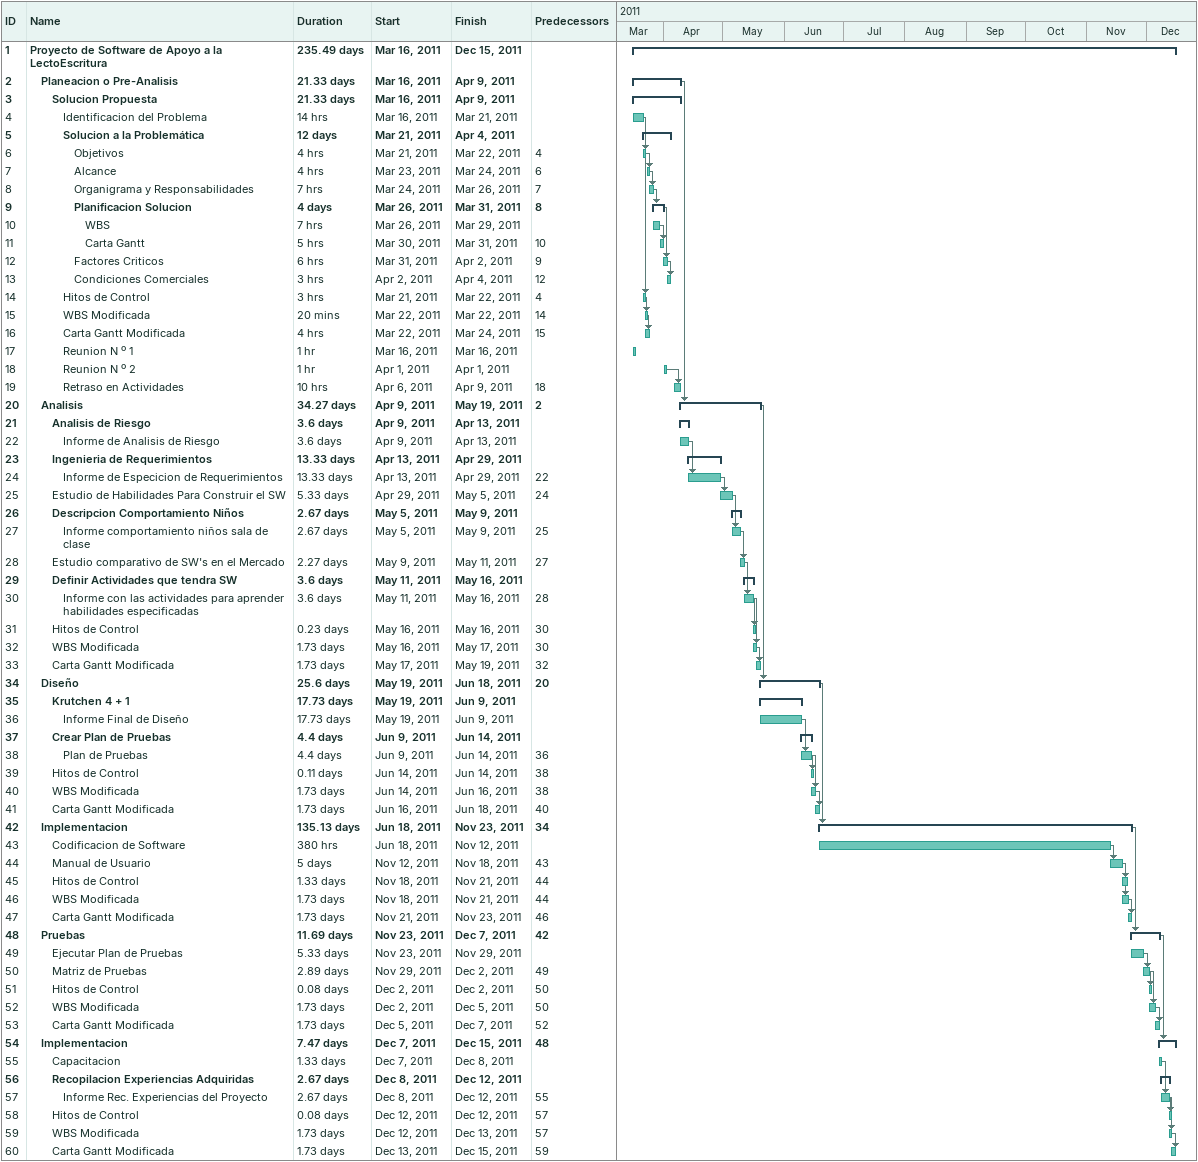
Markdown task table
| ID | Level | Task | Duration | Start | Finish | Predecessors |
|---|---|---|---|---|---|---|
| 1 | 1 | **Proyecto de Software de Apoyo a la LectoEscritura** | 235.49d | 2011-03-16 | 2011-12-15 |  |
| 2 | 2 | **Planeacion o Pre-Analisis** | 21.33d | 2011-03-16 | 2011-04-09 |  |
| 3 | 3 | **Solucion Propuesta** | 21.33d | 2011-03-16 | 2011-04-09 |  |
| 4 | 4 | Identificacion del Problema | 14h | 2011-03-16 | 2011-03-21 |  |
| 5 | 4 | **Solucion a la Problemática** | 12d | 2011-03-21 | 2011-04-04 |  |
| 6 | 5 | Objetivos | 4h | 2011-03-21 | 2011-03-22 | 4 |
| 7 | 5 | Alcance | 4h | 2011-03-23 | 2011-03-24 | 6 |
| 8 | 5 | Organigrama y Responsabilidades | 7h | 2011-03-24 | 2011-03-26 | 7 |
| 9 | 5 | **Planificacion Solucion** | 4d | 2011-03-26 | 2011-03-31 | 8 |
| 10 | 6 | WBS | 7h | 2011-03-26 | 2011-03-29 |  |
| 11 | 6 | Carta Gantt | 5h | 2011-03-30 | 2011-03-31 | 10 |
| 12 | 5 | Factores Criticos | 6h | 2011-03-31 | 2011-04-02 | 9 |
| 13 | 5 | Condiciones Comerciales | 3h | 2011-04-02 | 2011-04-04 | 12 |
| 14 | 4 | Hitos de Control | 3h | 2011-03-21 | 2011-03-22 | 4 |
| 15 | 4 | WBS Modificada | 20min | 2011-03-22 | 2011-03-22 | 14 |
| 16 | 4 | Carta Gantt Modificada | 4h | 2011-03-22 | 2011-03-24 | 15 |
| 17 | 4 | Reunion N º 1 | 1h | 2011-03-16 | 2011-03-16 |  |
| 18 | 4 | Reunion N º 2 | 1h | 2011-04-01 | 2011-04-01 |  |
| 19 | 4 | Retraso en Actividades | 10h | 2011-04-06 | 2011-04-09 | 18 |
| 20 | 2 | **Analisis** | 34.27d | 2011-04-09 | 2011-05-19 | 2 |
| 21 | 3 | **Analisis de Riesgo** | 3.6d | 2011-04-09 | 2011-04-13 |  |
| 22 | 4 | Informe de Analisis de Riesgo | 3.6d | 2011-04-09 | 2011-04-13 |  |
| 23 | 3 | **Ingenieria de Requerimientos** | 13.33d | 2011-04-13 | 2011-04-29 |  |
| 24 | 4 | Informe de Especicion de Requerimientos | 13.33d | 2011-04-13 | 2011-04-29 | 22 |
| 25 | 3 | Estudio de Habilidades Para Construir el SW | 5.33d | 2011-04-29 | 2011-05-05 | 24 |
| 26 | 3 | **Descripcion Comportamiento Niños** | 2.67d | 2011-05-05 | 2011-05-09 |  |
| 27 | 4 | Informe comportamiento niños sala de clase | 2.67d | 2011-05-05 | 2011-05-09 | 25 |
| 28 | 3 | Estudio comparativo de SW's en el Mercado | 2.27d | 2011-05-09 | 2011-05-11 | 27 |
| 29 | 3 | **Definir Actividades que tendra SW** | 3.6d | 2011-05-11 | 2011-05-16 |  |
| 30 | 4 | Informe con las actividades para aprender habilidades especificadas | 3.6d | 2011-05-11 | 2011-05-16 | 28 |
| 31 | 3 | Hitos de Control | 0.23d | 2011-05-16 | 2011-05-16 | 30 |
| 32 | 3 | WBS Modificada | 1.73d | 2011-05-16 | 2011-05-17 | 30 |
| 33 | 3 | Carta Gantt Modificada | 1.73d | 2011-05-17 | 2011-05-19 | 32 |
| 34 | 2 | **Diseño** | 25.6d | 2011-05-19 | 2011-06-18 | 20 |
| 35 | 3 | **Krutchen 4 + 1** | 17.73d | 2011-05-19 | 2011-06-09 |  |
| 36 | 4 | Informe Final de Diseño | 17.73d | 2011-05-19 | 2011-06-09 |  |
| 37 | 3 | **Crear Plan de Pruebas** | 4.4d | 2011-06-09 | 2011-06-14 |  |
| 38 | 4 | Plan de Pruebas | 4.4d | 2011-06-09 | 2011-06-14 | 36 |
| 39 | 3 | Hitos de Control | 0.11d | 2011-06-14 | 2011-06-14 | 38 |
| 40 | 3 | WBS Modificada | 1.73d | 2011-06-14 | 2011-06-16 | 38 |
| 41 | 3 | Carta Gantt Modificada | 1.73d | 2011-06-16 | 2011-06-18 | 40 |
| 42 | 2 | **Implementacion** | 135.13d | 2011-06-18 | 2011-11-23 | 34 |
| 43 | 3 | Codificacion de Software | 380h | 2011-06-18 | 2011-11-12 |  |
| 44 | 3 | Manual de Usuario | 5d | 2011-11-12 | 2011-11-18 | 43 |
| 45 | 3 | Hitos de Control | 1.33d | 2011-11-18 | 2011-11-21 | 44 |
| 46 | 3 | WBS Modificada | 1.73d | 2011-11-18 | 2011-11-21 | 44 |
| 47 | 3 | Carta Gantt Modificada | 1.73d | 2011-11-21 | 2011-11-23 | 46 |
| 48 | 2 | **Pruebas** | 11.69d | 2011-11-23 | 2011-12-07 | 42 |
| 49 | 3 | Ejecutar Plan de Pruebas | 5.33d | 2011-11-23 | 2011-11-29 |  |
| 50 | 3 | Matriz de Pruebas | 2.89d | 2011-11-29 | 2011-12-02 | 49 |
| 51 | 3 | Hitos de Control | 0.08d | 2011-12-02 | 2011-12-02 | 50 |
| 52 | 3 | WBS Modificada | 1.73d | 2011-12-02 | 2011-12-05 | 50 |
| 53 | 3 | Carta Gantt Modificada | 1.73d | 2011-12-05 | 2011-12-07 | 52 |
| 54 | 2 | **Implementacion** | 7.47d | 2011-12-07 | 2011-12-15 | 48 |
| 55 | 3 | Capacitacion | 1.33d | 2011-12-07 | 2011-12-08 |  |
| 56 | 3 | **Recopilacion Experiencias Adquiridas** | 2.67d | 2011-12-08 | 2011-12-12 |  |
| 57 | 4 | Informe Rec. Experiencias del Proyecto | 2.67d | 2011-12-08 | 2011-12-12 | 55 |
| 58 | 3 | Hitos de Control | 0.08d | 2011-12-12 | 2011-12-12 | 57 |
| 59 | 3 | WBS Modificada | 1.73d | 2011-12-12 | 2011-12-13 | 57 |
| 60 | 3 | Carta Gantt Modificada | 1.73d | 2011-12-13 | 2011-12-15 | 59 |
